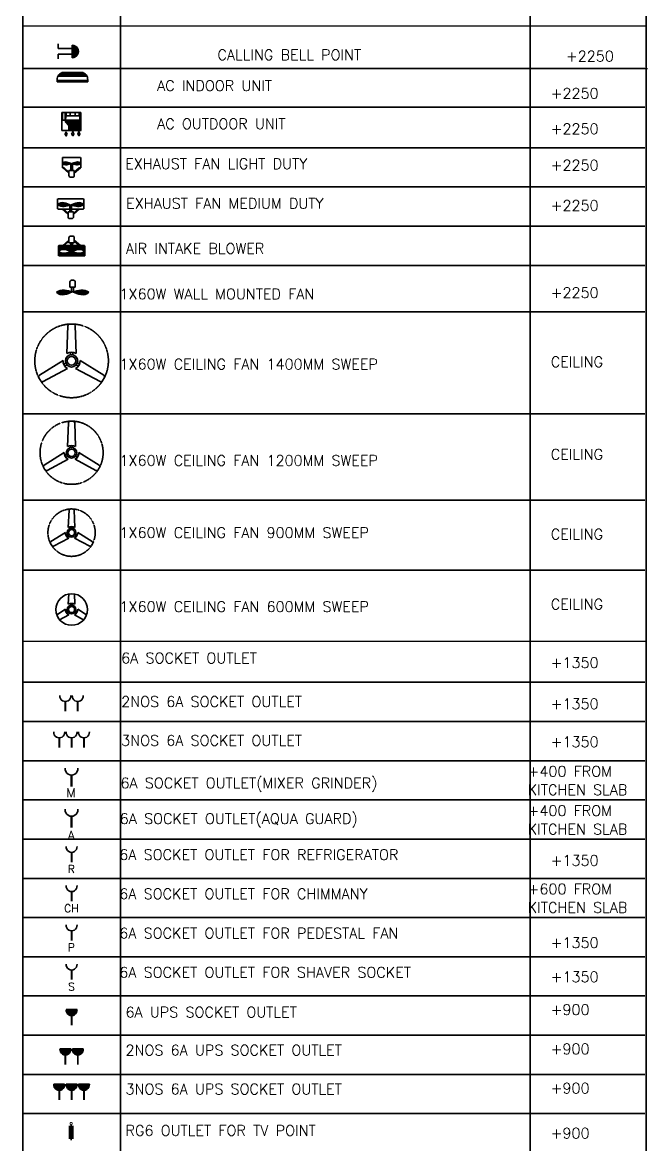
# Model space of a CAD drawing. Header units: inches. Extents: x 2669625 to 18251042, y -990446 to 2819736.
# Drawn here: x 17721880 to 18251042, y -47413 to 901919 of the extents above; entities that cross this region are included whole.
import ezdxf
from ezdxf.enums import TextEntityAlignment as Align

# ---------------------------------------------------------------- set-up
doc = ezdxf.new("R2010")
doc.units = ezdxf.units.IN
doc.header["$MEASUREMENT"] = 0
doc.linetypes.add('DASHED', pattern=[0.75, 0.5, -0.25])
for name, color, linetype, lineweight in [('EMATE_LEGENDS', 7, 'Continuous', 35), ('EMATE_LIGHTS', 6, 'Continuous', 35), ('EMATE_POINTS', 1, 'Continuous', 35)]:
    doc.layers.add(name, color=color, linetype=linetype, lineweight=lineweight)
doc.styles.add('ROMAND', font='romand', dxfattribs={"height": 0.08})

# ---------------------------------------------------------------- blocks, each defined once
blk = doc.blocks.new('SOC-6A')
at = {"const_width": 0.375}
blk.add_lwpolyline([(0, -2.9), (0, -1.04)], dxfattribs=at)
blk.add_arc((0, 0), 1.04, 174.6917, 5.3083)
at = {"style": 'ROMAND'}
blk.add_attdef('TYPE', text='', height=1.5, dxfattribs=at).set_placement((0.31, -4.9), align=Align.CENTER)
at = {"style": 'ROMAND', "flags": 1}
for tag, p in [('WATT', (0.22, -7.19)), ('DESC', (0.22, -9.33))]:
    blk.add_attdef(tag, text='', height=1.5, dxfattribs=at).set_placement(p, align=Align.CENTER)
blk = doc.blocks.new('CFAN-600')
for p, q in [((-62, 99), (-55, 295)), ((62, 99), (55, 295)), ((-117, 5), (-283, -100)), ((-17, 82), (-17, 115)), ((17, 82), (17, 115)), ((117, 5), (283, -100)), ((-54, -103), (-228, -195)), ((-79, -26), (-108, -43)), ((-62, -55), (-92, -72)), ((54, -103), (228, -195)), ((62, -55), (92, -72)), ((79, -26), (108, -43))]:
    blk.add_line(p, q)
for radius in [300, 83.3, 58.3]:
    blk.add_circle((0, 0), radius)
for start, end in [(177.6076, 242.3924), (57.6076, 122.3924), (297.6076, 2.3924)]:
    blk.add_arc((0, 0), 117, start, end)
at = {"style": 'ROMAND', "flags": 1}
for tag, p in [('WATT', (-15, -377)), ('DESC', (-15, -590))]:
    blk.add_attdef(tag, text='', height=150, dxfattribs=at).set_placement(p, align=Align.CENTER)
blk = doc.blocks.new('CFAN-900')
for p, q in [((-62, 99), (-49, 425)), ((62, 99), (49, 425)), ((-117, 5), (-393, -170)), ((-17, 82), (-17, 115)), ((17, 82), (17, 115)), ((117, 5), (393, -170)), ((-54, -103), (-344, -255)), ((-79, -26), (-108, -43)), ((-62, -55), (-92, -72)), ((54, -103), (344, -255)), ((62, -55), (92, -72)), ((79, -26), (108, -43))]:
    blk.add_line(p, q)
at = {"linetype": 'DASHED'}
blk.add_circle((0, 0), 450, dxfattribs=at)
for radius in [83.3, 58.3]:
    blk.add_circle((0, 0), radius)
for centre, radius, start, end in [((-24, 424), 25, 92.9274, 177.9847), ((0, -50), 500, 87.0726, 92.9274), ((24, 424), 25, 2.0153, 87.0726), ((0, 0), 117, 177.6076, 242.3924), ((0, 0), 117, 57.6076, 122.3924), ((0, 0), 117, 297.6076, 2.3924), ((-380, -191), 25, 122.0153, 207.0726), ((43, 25), 500, 207.0726, 212.9274), ((-43, 25), 500, 327.0726, 332.9274), ((380, -191), 25, 332.9274, 57.9847), ((-355, -233), 25, 212.9274, 297.9847), ((355, -233), 25, 242.0153, 327.0726)]:
    blk.add_arc(centre, radius, start, end)
at = {"style": 'ROMAND', "flags": 1}
for tag, p in [('WATT', (-15, -377)), ('DESC', (-15, -590))]:
    blk.add_attdef(tag, text='', height=150, dxfattribs=at).set_placement(p, align=Align.CENTER)
blk = doc.blocks.new('CFAN-1200')
for p, q in [((-75, 118), (-59, 570)), ((75, 118), (59, 570)), ((-140, 6), (-523, -234)), ((-20, 98), (-20, 139)), ((20, 98), (20, 139)), ((140, 6), (523, -234)), ((-65, -124), (-464, -336)), ((-95, -32), (-130, -52)), ((-75, -66), (-110, -87)), ((65, -124), (464, -336)), ((75, -66), (110, -87)), ((95, -32), (130, -52))]:
    blk.add_line(p, q)
at = {"linetype": 'DASHED'}
blk.add_circle((0, 0), 600, dxfattribs=at)
for radius in [100, 70]:
    blk.add_circle((0, 0), radius)
for centre, radius, start, end in [((-29, 569), 30, 92.9274, 177.9847), ((0, 0), 600, 87.0726, 92.9274), ((29, 569), 30, 2.0153, 87.0726), ((0, 0), 140, 177.6076, 242.3924), ((0, 0), 140, 57.6076, 122.3924), ((0, 0), 140, 297.6076, 2.3924), ((-508, -259), 30, 122.0153, 207.0726), ((0, 0), 600, 207.0726, 212.9274), ((-478, -310), 30, 212.9274, 297.9847), ((478, -310), 30, 242.0153, 327.0726), ((0, 0), 600, 327.0726, 332.9274), ((508, -259), 30, 332.9274, 57.9847)]:
    blk.add_arc(centre, radius, start, end)
at = {"style": 'ROMAND', "flags": 1}
for tag, p in [('WATT', (0, -381)), ('DESC', (0, -595))]:
    blk.add_attdef(tag, text='', height=150, dxfattribs=at).set_placement(p, align=Align.CENTER)
blk = doc.blocks.new('CFAN-1400')
for p, q in [((-88, 138), (-69, 665)), ((88, 138), (69, 665)), ((-163, 7), (-611, -273)), ((-23, 114), (-23, 162)), ((23, 114), (23, 162)), ((163, 7), (611, -273)), ((-76, -145), (-542, -392)), ((-111, -37), (-152, -61)), ((-87, -77), (-128, -101)), ((76, -145), (542, -392)), ((87, -77), (128, -101)), ((111, -37), (152, -61))]:
    blk.add_line(p, q)
at = {"linetype": 'DASHED'}
blk.add_circle((0, 0), 700, dxfattribs=at)
for radius in [117, 81.7]:
    blk.add_circle((0, 0), radius)
for centre, radius, start, end in [((-34, 664), 35, 92.9274, 177.9847), ((0, 0), 700, 87.0726, 92.9274), ((34, 664), 35, 2.0153, 87.0726), ((0, 0), 163, 177.6076, 242.3924), ((0, 0), 163, 57.6076, 122.3924), ((0, 0), 163, 297.6076, 2.3924), ((-592, -303), 35, 122.0153, 207.0726), ((0, 0), 700, 207.0726, 212.9274), ((-558, -361), 35, 212.9274, 297.9847), ((558, -361), 35, 242.0153, 327.0726), ((0, 0), 700, 327.0726, 332.9274), ((592, -303), 35, 332.9274, 57.9847)]:
    blk.add_arc(centre, radius, start, end)
at = {"style": 'ROMAND', "flags": 1}
for tag, p in [('WATT', (35, -360)), ('DESC', (35, -574))]:
    blk.add_attdef(tag, text='', height=150, dxfattribs=at).set_placement(p, align=Align.CENTER)
blk = doc.blocks.new('SOC-6A-UPS-3NO')
h = blk.add_hatch()
h.set_pattern_fill('ANSI31', color=256, style=0)
h.set_pattern_definition([(45, (14507.6632, 4313.10272), (-0.0883883476, 0.0883883476), [])])
h.paths.add_polyline_path([(-1.32, 0), (-3.39, 0, 1.097221)])
h = blk.add_hatch()
h.set_pattern_fill('ANSI31', color=256, style=0)
h.set_pattern_definition([(45, (14510.01708, 4313.10272), (-0.0883883476, 0.0883883476), [])])
h.paths.add_polyline_path([(1.03, 0), (-1.03, 0, 1.097221)])
h = blk.add_hatch()
h.set_pattern_fill('ANSI31', color=256, style=0)
h.set_pattern_definition([(45, (14512.37097, 4313.10272), (-0.0883883476, 0.0883883476), [])])
h.paths.add_polyline_path([(3.39, 0), (1.32, 0, 1.097221)])
for p, q in [((-3.39, 0), (-1.32, 0)), ((-1.03, 0), (1.03, 0)), ((1.32, 0), (3.39, 0))]:
    blk.add_line(p, q)
at = {"const_width": 0.375}
for points in [[(-2.35, -3), (-2.35, -1.13)], [(0, -3), (0, -1.13)], [(2.35, -3), (2.35, -1.13)]]:
    blk.add_lwpolyline(points, dxfattribs=at)
for centre in [(-2.35, -0.1), (0, -0.1), (2.35, -0.1)]:
    blk.add_arc(centre, 1.04, 174.6917, 5.3083)
at = {"style": 'ROMAND'}
blk.add_attdef('TYPE', text='', height=1.5, dxfattribs=at).set_placement((-0.05, -4.99), align=Align.CENTER)
at = {"style": 'ROMAND', "flags": 1}
for tag, p in [('WATT', (-0.13, -7.28)), ('DESC', (-0.13, -9.42))]:
    blk.add_attdef(tag, text='', height=1.5, dxfattribs=at).set_placement(p, align=Align.CENTER)
blk = doc.blocks.new('SOC-6A-3NO')
at = {"const_width": 0.375}
for points in [[(-2.35, -3), (-2.35, -1.13)], [(0, -3), (0, -1.13)], [(2.35, -3), (2.35, -1.13)]]:
    blk.add_lwpolyline(points, dxfattribs=at)
for centre in [(-2.35, -0.1), (0, -0.1), (2.35, -0.1)]:
    blk.add_arc(centre, 1.04, 174.6917, 5.3083)
at = {"style": 'ROMAND'}
blk.add_attdef('TYPE', text='', height=1.5, dxfattribs=at).set_placement((-0.05, -4.99), align=Align.CENTER)
at = {"style": 'ROMAND', "flags": 1}
for tag, p in [('WATT', (-0.13, -7.28)), ('DESC', (-0.13, -9.42))]:
    blk.add_attdef(tag, text='', height=1.5, dxfattribs=at).set_placement(p, align=Align.CENTER)
blk = doc.blocks.new('*U467')
h = blk.add_hatch()
h.set_pattern_fill('ANSI31', color=256, style=0)
h.set_pattern_definition([(45, (14508.84872, 4313.10272), (-0.0883883476, 0.0883883476), [])])
h.paths.add_polyline_path([(-0.14, 0), (-2.2, 0, 1.097221)])
h = blk.add_hatch()
h.set_pattern_fill('ANSI31', color=256, style=0)
h.set_pattern_definition([(45, (14511.20261, 4313.10272), (-0.0883883476, 0.0883883476), [])])
h.paths.add_polyline_path([(2.22, 0), (0.15, 0, 1.097221)])
for p, q in [((-2.2, 0), (-0.14, 0)), ((0.15, 0), (2.22, 0))]:
    blk.add_line(p, q)
at = {"const_width": 0.375}
for points in [[(-1.17, -3), (-1.17, -1.13)], [(1.19, -3), (1.19, -1.13)]]:
    blk.add_lwpolyline(points, dxfattribs=at)
for centre in [(-1.17, -0.1), (1.19, -0.1)]:
    blk.add_arc(centre, 1.04, 174.6917, 5.3083)
at = {"style": 'ROMAND'}
blk.add_attdef('TYPE', text='', height=1.5, dxfattribs=at).set_placement((0.03, -4.99), align=Align.CENTER)
at = {"style": 'ROMAND', "flags": 1}
for tag, p in [('WATT', (-0.06, -7.28)), ('DESC', (-0.06, -9.42))]:
    blk.add_attdef(tag, text='', height=1.5, dxfattribs=at).set_placement(p, align=Align.CENTER)
blk = doc.blocks.new('SOC-6A-2NO')
at = {"const_width": 0.375}
for points in [[(-1.19, -3), (-1.19, -1.13)], [(1.17, -3), (1.17, -1.13)]]:
    blk.add_lwpolyline(points, dxfattribs=at)
for centre in [(-1.19, -0.1), (1.17, -0.1)]:
    blk.add_arc(centre, 1.04, 174.6917, 5.3083)
at = {"style": 'ROMAND'}
blk.add_attdef('TYPE', text='', height=1.5, dxfattribs=at).set_placement((0.01, -4.99), align=Align.CENTER)
at = {"style": 'ROMAND', "flags": 1}
for tag, p in [('WATT', (-0.08, -7.28)), ('DESC', (-0.08, -9.42))]:
    blk.add_attdef(tag, text='', height=1.5, dxfattribs=at).set_placement(p, align=Align.CENTER)
blk = doc.blocks.new('*U468')
h = blk.add_hatch()
h.set_pattern_fill('ANSI31', color=256, style=0)
h.set_pattern_definition([(45, (14510.01708, 4313.10272), (-0.0883883476, 0.0883883476), [])])
h.paths.add_polyline_path([(1.03, 0), (-1.03, 0, 1.097221)])
blk.add_line((-1.03, 0), (1.03, 0))
at = {"const_width": 0.375}
blk.add_lwpolyline([(0, -3), (0, -1.13)], dxfattribs=at)
blk.add_arc((0, -0.1), 1.04, 174.6917, 5.3083)
at = {"style": 'ROMAND'}
blk.add_attdef('TYPE', text='', height=1.5, dxfattribs=at).set_placement((0.31, -4.99), align=Align.CENTER)
at = {"style": 'ROMAND', "flags": 1}
for tag, p in [('WATT', (0.22, -7.28)), ('DESC', (0.22, -9.42))]:
    blk.add_attdef(tag, text='', height=1.5, dxfattribs=at).set_placement(p, align=Align.CENTER)
blk = doc.blocks.new('SOC-TV')
for p, q in [((-0.46, -0.8), (0.43, -0.8)), ((-0.46, -1.11), (0.43, -1.11)), ((-0.46, -1.42), (0.43, -1.42)), ((-0.46, -1.73), (0.43, -1.73)), ((-0.46, -2.05), (0.43, -2.05)), ((-0.46, -2.36), (0.43, -2.36)), ((-0.46, -2.67), (0.43, -2.67)), ((-0.46, -2.99), (0.43, -2.99))]:
    blk.add_line(p, q)
at = {"const_width": 0.162}
blk.add_lwpolyline([(-0.21, -0.21, 1), (0.21, -0.21, 1)], format="xyb", close=True, dxfattribs=at)
at = {"const_width": 0.264}
blk.add_lwpolyline([(0, -3.4), (0, -0.43)], dxfattribs=at)
at = {"style": 'ROMAND'}
blk.add_attdef('TYPE', text='', height=1.5, dxfattribs=at).set_placement((0.32, -5.39), align=Align.CENTER)
at = {"style": 'ROMAND', "flags": 1}
blk.add_attdef('DESC', text='', height=1.5, dxfattribs=at).set_placement((0.24, -7.55), align=Align.CENTER)
blk = doc.blocks.new('BLOWER')
h = blk.add_hatch()
h.set_pattern_fill('ANSI31', color=256, scale=100, style=0)
h.set_pattern_definition([(45, (17507.187, 9088.299), (-8.838835, 8.838835), [])])
h.paths.add_polyline_path([(-64, -96), (-32, -108), (-15, -115), (-15, 0), (-250, 0), (-250, -200), (250, -200), (250, 0), (15, 0), (15, -114), (29, -108), (61, -96), (93, -85), (125, -78), (157, -75), (187, -79), (216, -91), (243, -113), (216, -132), (187, -142), (157, -147), (125, -146), (93, -141), (61, -135), (29, -127), (-1, -120), (-32, -127), (-64, -135), (-96, -141), (-128, -146), (-159, -147), (-190, -142), (-219, -132), (-246, -113), (-219, -91), (-190, -79), (-159, -75), (-128, -78), (-96, -85)])
at = {"linetype": 'DASHED'}
for p, q in [((-250, 0), (250, 0)), ((-250, -200), (-250, 0)), ((250, -200), (250, 0)), ((-250, -200), (250, -200)), ((144, -200), (175, -200))]:
    blk.add_line(p, q, dxfattribs=at)
for p, q in [((-51, 48), (51, 48)), ((-15, 48), (-15, -115)), ((15, 48), (15, -114))]:
    blk.add_line(p, q)
for points in [[(-51, 98), (-167, 0)], [(-51, 78), (-144, 0)], [(51, 98), (167, 0)], [(51, 78), (144, 0)], [(-246, -113), (-219, -91), (-190, -79), (-159, -75), (-128, -78), (-96, -85), (-64, -96), (-32, -108), (-1, -120)], [(-246, -113), (-219, -132), (-190, -142), (-159, -147), (-128, -146), (-96, -141), (-64, -135), (-32, -127), (-1, -120)], [(243, -113), (216, -91), (187, -79), (157, -75), (125, -78), (93, -85), (61, -96), (29, -108), (-1, -120)], [(243, -113), (216, -132), (187, -142), (157, -147), (125, -146), (93, -141), (61, -135), (29, -127), (-1, -120)]]:
    blk.add_lwpolyline(points)
blk.add_lwpolyline([(-51, 48), (-51, 148, -0.414214), (-20, 179), (20, 179, -0.414214), (51, 148), (51, 48, -0.414214)], format="xyb")
at = {"style": 'ROMAND', "flags": 1}
for tag, p in [('WATT', (-35, -190)), ('DESC', (-35, -404))]:
    blk.add_attdef(tag, text='', height=150, dxfattribs=at).set_placement(p, align=Align.CENTER)
blk = doc.blocks.new('EX-MED')
h = blk.add_hatch()
h.set_pattern_fill('ANSI31', color=256, scale=100, style=0)
h.set_pattern_definition([(45, (17455.293, 9131.67), (-8.838835, 8.838835), [])])
h.paths.add_polyline_path([(-96, -141), (-64, -135), (-32, -127), (-1, -120), (-32, -108), (-64, -96), (-96, -85), (-128, -78), (-159, -75), (-190, -79), (-219, -91), (-246, -113), (-219, -132), (-190, -142), (-159, -147), (-128, -146)])
h.paths.add_polyline_path([(29, -108), (-1, -120), (29, -127), (61, -135), (93, -141), (125, -146), (157, -147), (187, -142), (216, -132), (243, -113), (216, -91), (187, -79), (157, -75), (125, -78), (93, -85), (61, -96)])
at = {"linetype": 'DASHED'}
for p, q in [((-250, 0), (250, 0)), ((-250, -200), (-250, 0)), ((250, -200), (250, 0)), ((-250, -200), (250, -200)), ((144, -200), (175, -200))]:
    blk.add_line(p, q, dxfattribs=at)
for p, q in [((-15, -248), (-15, -123)), ((15, -248), (15, -124)), ((-51, -248), (51, -248))]:
    blk.add_line(p, q)
for points in [[(-246, -113), (-219, -91), (-190, -79), (-159, -75), (-128, -78), (-96, -85), (-64, -96), (-32, -108), (-1, -120)], [(-246, -113), (-219, -132), (-190, -142), (-159, -147), (-128, -146), (-96, -141), (-64, -135), (-32, -127), (-1, -120)], [(-51, -298), (-167, -200)], [(-51, -278), (-144, -200)], [(243, -113), (216, -91), (187, -79), (157, -75), (125, -78), (93, -85), (61, -96), (29, -108), (-1, -120)], [(243, -113), (216, -132), (187, -142), (157, -147), (125, -146), (93, -141), (61, -135), (29, -127), (-1, -120)], [(51, -278), (144, -200)], [(51, -298), (167, -200)]]:
    blk.add_lwpolyline(points)
blk.add_lwpolyline([(-51, -248), (-51, -348, 0.414214), (-20, -379), (20, -379, 0.414214), (51, -348), (51, -248, 0.414214)], format="xyb")
at = {"style": 'ROMAND', "flags": 1}
for tag, p in [('WATT', (-2, -190)), ('DESC', (-2, -404))]:
    blk.add_attdef(tag, text='', height=150, dxfattribs=at).set_placement(p, align=Align.CENTER)
blk = doc.blocks.new('*U458')
h = blk.add_hatch()
h.set_pattern_fill('ANSI31', color=256, scale=100, style=0)
h.set_pattern_definition([(45, (18621.371, 9187.677), (-8.838835, 8.838835), [])])
h.paths.add_polyline_path([(-15, -248), (15, -248), (15, -124), (-1, -120), (-15, -123)])
h.paths.add_polyline_path([(-70, -136), (-47, -131), (-24, -125), (-1, -120), (-24, -112), (-47, -103), (-70, -95), (-93, -89), (-116, -87), (-138, -90), (-160, -99), (-175, -112), (-175, -118), (-160, -129), (-138, -136), (-116, -140), (-93, -139)])
h.paths.add_polyline_path([(67, -136), (91, -139), (113, -140), (136, -136), (157, -129), (175, -116), (175, -114), (157, -99), (136, -90), (113, -87), (91, -89), (67, -95), (44, -103), (21, -112), (-1, -120), (21, -125), (44, -131)])
at = {"linetype": 'DASHED'}
for p, q in [((-175, -200), (-175, 0)), ((-175, 0), (175, 0)), ((-175, -200), (-144, -200)), ((144, -200), (175, -200)), ((175, -200), (175, 0))]:
    blk.add_line(p, q, dxfattribs=at)
for p, q in [((-15, -248), (-15, -123)), ((15, -248), (15, -124)), ((-51, -248), (51, -248))]:
    blk.add_line(p, q)
for points in [[(-179, -115), (-160, -99), (-138, -90), (-116, -87), (-93, -89), (-70, -95), (-47, -103), (-24, -112), (-1, -120)], [(-179, -115), (-160, -129), (-138, -136), (-116, -140), (-93, -139), (-70, -136), (-47, -131), (-24, -125), (-1, -120)], [(-51, -298), (-167, -200)], [(-51, -278), (-144, -200)], [(176, -115), (157, -99), (136, -90), (113, -87), (91, -89), (67, -95), (44, -103), (21, -112), (-1, -120)], [(176, -115), (157, -129), (136, -136), (113, -140), (91, -139), (67, -136), (44, -131), (21, -125), (-1, -120)], [(51, -298), (167, -200)], [(51, -278), (144, -200)]]:
    blk.add_lwpolyline(points)
blk.add_lwpolyline([(-51, -248), (-51, -348, 0.414214), (-20, -379), (20, -379, 0.414214), (51, -348), (51, -248, 0.414214)], format="xyb")
at = {"style": 'ROMAND', "flags": 1}
for tag, p in [('WATT', (36, -200)), ('DESC', (36, -414))]:
    blk.add_attdef(tag, text='', height=150, dxfattribs=at).set_placement(p, align=Align.CENTER)
blk = doc.blocks.new('WFAN')
h = blk.add_hatch()
h.set_pattern_fill('ANSI31', color=256, scale=125, angle=180, style=0)
h.set_pattern_definition([(225, (-21819.117, -11783.878), (11.048543, -11.048543), [])])
h.paths.add_polyline_path([(120, -193), (80, -201), (40, -210), (2, -219), (40, -234), (80, -249), (120, -263), (160, -272), (199, -275), (237, -271), (273, -256), (307, -228), (273, -205), (237, -191), (199, -186), (160, -187)])
h.paths.add_polyline_path([(-37, -234), (2, -219), (-37, -210), (-76, -201), (-116, -193), (-156, -187), (-196, -186), (-234, -191), (-270, -205), (-303, -228), (-270, -256), (-234, -271), (-196, -275), (-156, -272), (-116, -263), (-76, -249)])
for p, q in [((51, -130), (-51, -130)), ((-19, -130), (-19, -214)), ((19, -130), (19, -215))]:
    blk.add_line(p, q)
blk.add_lwpolyline([(51, -130), (51, -31, 0.414214), (20, 0), (-20, 0, 0.414214), (-51, -31), (-51, -130, 0.414214)], format="xyb")
for points in [[(-303, -228), (-270, -205), (-234, -191), (-196, -186), (-156, -187), (-116, -193), (-76, -201), (-37, -210), (2, -219)], [(307, -228), (273, -205), (237, -191), (199, -186), (160, -187), (120, -193), (80, -201), (40, -210), (2, -219)], [(-303, -228), (-270, -256), (-234, -271), (-196, -275), (-156, -272), (-116, -263), (-76, -249), (-37, -234), (2, -219)], [(307, -228), (273, -256), (237, -271), (199, -275), (160, -272), (120, -263), (80, -249), (40, -234), (2, -219)]]:
    blk.add_lwpolyline(points)
at = {"style": 'ROMAND', "flags": 1}
for tag, p in [('WATT', (-2, -150)), ('DESC', (-2, -364))]:
    blk.add_attdef(tag, text='', height=150, dxfattribs=at).set_placement(p, align=Align.CENTER)
blk = doc.blocks.new('*U459')
at = {"layer": 'EMATE_POINTS'}
h = blk.add_hatch(dxfattribs=at)
h.set_pattern_fill('ANSI31', color=256, scale=100, angle=540, style=0)
h.set_pattern_definition([(314.9824, (1205.08266, 280.8498), (-0.0884155, -0.0883612), [])])
edge = h.paths.add_edge_path()
edge.add_spline(control_points=[(1208.85, 279.53), (1208.85, 279.61), (1208.85, 279.7), (1208.85, 279.78)], knot_values=[191.198976, 191.198976, 191.198976, 191.198976, 213.95502, 213.95502, 213.95502, 213.95502], degree=3, periodic=0)
edge.add_line((1208.85, 279.78), (1214.65, 279.78))
edge.add_spline(control_points=[(1214.65, 279.78), (1214.65, 279.69), (1214.65, 279.61), (1214.65, 279.53)], knot_values=[191.170918, 191.170918, 191.170918, 191.170918, 213.95502, 213.95502, 213.95502, 213.95502], degree=3, periodic=0)
edge.add_line((1214.65, 279.53), (1208.85, 279.53))
for p, q in [((1214.65, 279.78), (1208.85, 279.78)), ((1208.85, 279.53), (1214.65, 279.53)), ((1214.5, 280.6), (1209, 280.6)), ((1214.38, 280.78), (1209.12, 280.78)), ((1214.19, 280.95), (1209.31, 280.96)), ((1213.96, 281.11), (1209.54, 281.11)), ((1209.81, 281.27), (1213.69, 281.27))]:
    blk.add_line(p, q, dxfattribs=at)
for points in [[(1209.81, 281.27), (1209.5, 281.1), (1208.84, 280.72), (1208.85, 279.95), (1208.85, 279.53)], [(1213.69, 281.27), (1214, 281.1), (1214.66, 280.72), (1214.65, 279.94), (1214.65, 279.53)]]:
    blk.add_open_spline(points, degree=3, knots=[0, 0, 0, 0, 99.430222, 213.95502, 213.95502, 213.95502, 213.95502], dxfattribs=at)
blk = doc.blocks.new('*U460')
at = {"layer": 'EMATE_POINTS'}
h = blk.add_hatch(dxfattribs=at)
h.set_pattern_fill('ANSI37', color=256, scale=1.40625, angle=179.8303, style=0)
h.set_pattern_definition([(134.830252, (6427.41282, 2172.25078), (0.124663815, 0.123927322), []), (44.830252, (6427.41282, 2172.25078), (0.123927322, -0.124663815), [])])
h.paths.add_polyline_path([(1210.94, 286.4), (1213.05, 286.39), (1213.05, 285.51), (1210.94, 285.52)])
h.paths.add_polyline_path([(1210.36, 287.1), (1213.05, 287.09), (1213.05, 286.39), (1210.94, 286.4)])
for p, q in [((1209.79, 288.9), (1209.78, 287.47)), ((1210.26, 288.89), (1209.79, 288.9)), ((1210.26, 288.89), (1210.26, 287.47)), ((1213.16, 288.26), (1210.26, 288.27)), ((1210.36, 287.33), (1210.37, 288.27)), ((1212.96, 288.89), (1212.2, 288.89)), ((1212.2, 288.89), (1212.2, 288.27)), ((1212.2, 288.27), (1212.96, 288.26)), ((1212.96, 288.26), (1212.96, 288.89)), ((1213.06, 288.26), (1213.05, 287.32)), ((1213.16, 287.46), (1213.16, 288.26)), ((1209.78, 287.47), (1210.26, 287.47)), ((1213.16, 287.46), (1210.26, 287.47)), ((1213.05, 287.32), (1210.36, 287.33)), ((1213.05, 287.25), (1210.36, 287.26)), ((1213.05, 287.17), (1210.36, 287.18)), ((1213.05, 287.09), (1210.36, 287.1)), ((1210.94, 286.4), (1210.36, 287.1)), ((1210.94, 286.4), (1213.05, 286.39)), ((1210.94, 285.52), (1210.94, 286.4)), ((1213.05, 286.39), (1213.05, 287.09)), ((1213.05, 286.39), (1213.05, 285.51))]:
    blk.add_line(p, q, dxfattribs=at)
for points in [[(1213.28, 288.9), (1209.65, 288.91), (1209.64, 285.5), (1213.27, 285.49)], [(1210.46, 288.27), (1210.46, 288.89), (1211.23, 288.89), (1211.22, 288.27)], [(1210.67, 284.74), (1210.53, 284.74), (1210.53, 284.51), (1210.36, 284.51), (1210.36, 284.74), (1210.22, 284.74), (1210.45, 285.19)], [(1211.94, 284.95), (1211.81, 284.95), (1211.81, 285.18), (1211.63, 285.18), (1211.63, 284.95), (1211.49, 284.95), (1211.72, 284.5)], [(1213.09, 284.95), (1212.95, 284.95), (1212.95, 285.18), (1212.78, 285.18), (1212.78, 284.95), (1212.64, 284.95), (1212.86, 284.5)]]:
    blk.add_lwpolyline(points, close=True, dxfattribs=at)
for points in [[(1210.34, 288.11, 1), (1210.29, 288.11), (1210.29, 288.01, 1), (1210.34, 288.01)], [(1213.08, 288.1, -1), (1213.13, 288.1), (1213.13, 288, -1), (1213.08, 288)], [(1210.34, 287.57, -1), (1210.29, 287.57), (1210.29, 287.68, -1), (1210.34, 287.68)], [(1213.08, 287.57, 1), (1213.13, 287.57), (1213.13, 287.67, 1), (1213.08, 287.67)]]:
    blk.add_lwpolyline(points, format="xyb", close=True, dxfattribs=at)
for points in [[(1210.36, 287.1), (1210.33, 287.14), (1210.36, 287.18), (1210.33, 287.22), (1210.36, 287.26), (1210.33, 287.29), (1210.36, 287.33)], [(1213.05, 287.09), (1213.09, 287.13), (1213.05, 287.17), (1213.09, 287.21), (1213.05, 287.25), (1213.09, 287.29), (1213.05, 287.32)], [(1209.64, 285.52), (1213.29, 285.51)]]:
    blk.add_lwpolyline(points, dxfattribs=at)
blk = doc.blocks.new('*U477')
h = blk.add_hatch()
h.set_pattern_fill('ANSI31', color=256, scale=100, style=0)
h.set_pattern_definition([(45, (14057.408, -34783.512), (8.8388348, -8.8388348), [])])
edge = h.paths.add_edge_path()
edge.add_line((265, 119), (265, -119))
edge.add_ellipse((265, 0), major_axis=(-84.2, 84.2), ratio=1, start_angle=135, end_angle=315)
for p, q in [((0, 53), (0, 142)), ((265, 53), (0, 53)), ((265, -119), (265, 119)), ((265, -53), (0, -53)), ((0, -53), (0, -142))]:
    blk.add_line(p, q)
at = {"extrusion": (-3.23738e-14, 9.54206e-26, -1)}
blk.add_ellipse((265, 0), major_axis=(-84.2, 84.2), ratio=1, start_param=0.785398, end_param=3.926991, dxfattribs=at)

msp = doc.modelspace()

# ---------------------------------------------------------------- linework, layer by layer
for p, q in [((17722201, 899112), (18249753, 899112)), ((17721880, 863044), (18251042, 863044)), ((17722201, 378433), (18249753, 378433))]:
    msp.add_line(p, q)
at = {"layer": 'EMATE_LEGENDS'}
for p, q in [((17722201, 863044), (18248776, 863044)), ((17722201, 830122), (18248776, 830122)), ((17722201, 795932), (18248776, 795932)), ((17722201, 762757), (18248776, 762757)), ((17722201, 729582), (18248776, 729582)), ((17722201, 696407), (18248776, 696407)), ((17722201, 657087), (18248776, 657087)), ((17722201, 570752), (18248776, 570752)), ((17722201, 497698), (18248776, 497698)), ((17722201, 438397), (18248776, 438397)), ((17722201, 343681), (18248776, 343681)), ((17722201, 343681), (18248776, 343681)), ((17722201, 310506), (18248776, 310506)), ((17722201, 277331), (18248776, 277331)), ((17722201, 244155), (18248776, 244155)), ((17722201, 210980), (18248776, 210980)), ((17722201, 177805), (18248776, 177805)), ((17722201, 144630), (18248776, 144630)), ((17722201, 111455), (18248776, 111455)), ((17722201, 78280), (18248776, 78280)), ((17722201, 45105), (18248776, 45105)), ((17722201, 11930), (18248776, 11930)), ((17722201, -21246), (18248776, -21246))]:
    msp.add_line(p, q, dxfattribs=at)
msp.add_lwpolyline([(17722201, 2819736), (18249753, 2819736), (18249753, -978583), (17722201, -978583)], close=True, dxfattribs=at)
for points in [[(17804777, 2819736), (17804777, -978583)], [(18151545, 2819736), (18151545, -978583)]]:
    msp.add_lwpolyline(points, dxfattribs=at)

# ---------------------------------------------------------------- block references
at = {"layer": 'EMATE_LEGENDS', "xscale": 4452.348483985859, "yscale": 4452.348483985859, "zscale": 4452.348483985859}
msp.add_blockref('*U459', (12369111, -392771), dxfattribs=at)
at = {"layer": 'EMATE_LEGENDS', "xscale": 4452.348483985856, "yscale": 4452.348483985857, "zscale": 4452.348483985857, "rotation": 0.1697478747264251}
msp.add_blockref('*U460', (12373341, -476595), dxfattribs=at)
at = {"layer": 'EMATE_LIGHTS', "xscale": 44.5234848398586, "yscale": 44.5234848398586, "zscale": 44.5234848398586}
for name, p in [('*U477', (17752159, 877387)), ('*U458', (17763482, 787758)), ('EX-MED', (17762812, 752799)), ('BLOWER', (17763489, 713261)), ('WFAN', (17764314, 683747)), ('CFAN-1400', (17763489, 615604)), ('CFAN-1200', (17763489, 537865)), ('CFAN-900', (17763489, 470262)), ('CFAN-600', (17763489, 405239))]:
    msp.add_blockref(name, p, dxfattribs=at)
at = {"layer": 'EMATE_POINTS', "xscale": 4452.348483985859, "yscale": 4452.348483985859, "zscale": 4452.348483985859}
for name, p in [('SOC-6A-2NO', (17763489, 332485)), ('SOC-6A-3NO', (17763489, 301763)), ('*U468', (17763489, 66715)), ('*U467', (17763489, 33514)), ('SOC-6A-UPS-3NO', (17763489, 3563)), ('SOC-TV', (17763137, -28658))]:
    msp.add_blockref(name, p, dxfattribs=at)
at = {"layer": 'EMATE_POINTS'}
ref = msp.add_blockref('SOC-6A', (17763489, 270542), dxfattribs=dict(at, xscale=5194.406564736556, yscale=5194.406564736556, zscale=5194.406564736556))
ref.add_attrib('TYPE', 'M', dxfattribs={"layer": '0', "height": 7792, "style": 'ROMAND'}).set_placement((17763087, 246430), align=Align.CENTER)
ref = msp.add_blockref('SOC-6A', (17763489, 235714), dxfattribs=dict(at, xscale=5194.406564736556, yscale=5194.406564736556, zscale=5194.406564736556))
ref.add_attrib('TYPE', 'A', dxfattribs={"layer": '0', "height": 7792, "style": 'ROMAND'}).set_placement((17763216, 210275), align=Align.CENTER)
ref = msp.add_blockref('SOC-6A', (17763489, 204393), dxfattribs=dict(at, xscale=-4452.348483985859, yscale=4452.348483985859, zscale=4452.348483985859))
ref.add_attrib('TYPE', 'R', dxfattribs={"layer": '0', "height": 6679, "style": 'ROMAND'}).set_placement((17763362, 182336), align=Align.CENTER)
ref = msp.add_blockref('SOC-6A', (17763489, 171218), dxfattribs=dict(at, xscale=-4452.348483985859, yscale=4452.348483985859, zscale=4452.348483985859))
ref.add_attrib('TYPE', 'CH', dxfattribs={"layer": '0', "height": 6678.5, "style": 'ROMAND'}).set_placement((17763362, 149161), align=Align.CENTER)
ref = msp.add_blockref('SOC-6A', (17763489, 138043), dxfattribs=dict(at, xscale=-4452.348483985859, yscale=4452.348483985859, zscale=4452.348483985859))
ref.add_attrib('TYPE', 'P', dxfattribs={"layer": '0', "height": 6679, "style": 'ROMAND'}).set_placement((17763362, 115986), align=Align.CENTER)
ref = msp.add_blockref('SOC-6A', (17763489, 104867), dxfattribs=dict(at, xscale=-4452.348483985859, yscale=4452.348483985859, zscale=4452.348483985859))
ref.add_attrib('TYPE', 'S', dxfattribs={"layer": '0', "height": 6679, "style": 'ROMAND'}).set_placement((17763362, 82811), align=Align.CENTER)

# ---------------------------------------------------------------- texts
at = {"layer": 'EMATE_LEGENDS', "style": 'ROMAND'}
for s, p in [('CALLING BELL POINT', (17886943, 870059)), ('+2250', (18182020, 868888)), ('AC INDOOR UNIT', (17835885, 844018)), ('+2250', (18169118, 837510)), ('AC OUTDOOR UNIT', (17835885, 811679)), ('+2250', (18169118, 807463)), ('EXHAUST FAN LIGHT DUTY', (17808883, 777920)), ('+2250', (18169118, 776749)), ('EXHAUST FAN MEDIUM DUTY', (17809695, 744382)), ('+2250', (18169118, 742642)), ('AIR INTAKE BLOWER', (17809451, 706258)), ('1X60W WALL MOUNTED FAN', (17804126, 667705)), ('+2250', (18169118, 668871)), ('1X60W CEILING FAN 1400MM SWEEP', (17804126, 608343)), ('CEILING', (18169118, 610300)), ('1X60W CEILING FAN 1200MM SWEEP', (17804126, 526836)), ('CEILING', (18169118, 532111)), ('1X60W CEILING FAN 900MM SWEEP', (17804126, 465856)), ('CEILING', (18169118, 464489)), ('1X60W CEILING FAN 600MM SWEEP', (17804126, 403236)), ('CEILING', (18169118, 405320)), ('6A SOCKET OUTLET', (17805479, 359706)), ('+1350', (18169118, 355831)), ('2NOS 6A SOCKET OUTLET', (17805479, 322891)), ('+1350', (18169118, 320948)), ('3NOS 6A SOCKET OUTLET', (17805479, 289968)), ('+1350', (18169118, 288876)), ('+400 FROM ', (18149580, 263842)), ('6A SOCKET OUTLET(MIXER GRINDER)', (17804892, 254025)), ('KITCHEN SLAB', (18149580, 248183)), ('+400 FROM ', (18149580, 230667)), ('6A SOCKET OUTLET(AQUA GUARD)', (17804246, 223853)), ('KITCHEN SLAB', (18149580, 215008)), ('6A SOCKET OUTLET FOR REFRIGERATOR', (17803890, 193381)), ('+1350', (18169118, 188516)), ('+600 FROM ', (18149580, 164316)), ('6A SOCKET OUTLET FOR CHIMMANY', (17803890, 160206)), ('KITCHEN SLAB', (18149580, 148658)), ('6A SOCKET OUTLET FOR PEDESTAL FAN', (17803890, 127031)), ('+1350', (18169118, 118886)), ('6A SOCKET OUTLET FOR SHAVER SOCKET', (17803890, 93856)), ('+1350', (18169118, 89977)), ('6A UPS SOCKET OUTLET', (17809144, 60161)), ('+900', (18169118, 62216)), ('2NOS 6A UPS SOCKET OUTLET', (17809144, 27997)), ('+900', (18169118, 29050)), ('3NOS 6A UPS SOCKET OUTLET', (17809144, -4926)), ('+900', (18169118, -4116)), ('RG6 OUTLET FOR TV POINT', (17809144, -39986)), ('+900', (18169118, -42282))]:
    msp.add_text(s, height=8904.7, dxfattribs=at).set_placement(p)

doc.saveas('drawing.dxf')
